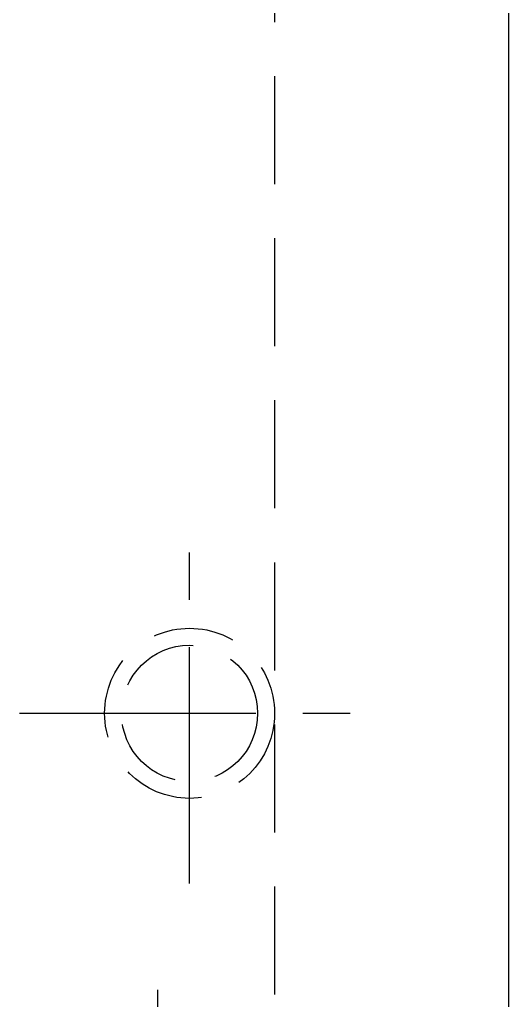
# Model space of a CAD drawing. Header units: inches. Extents: x 160917 to 162189, y -51061 to -50161.
# Drawn here: x 161650.4 to 161696.4, y -50558.2 to -50466 of the extents above; entities that cross this region are included whole.
import ezdxf

# ---------------------------------------------------------------- set-up
doc = ezdxf.new("R2010")
doc.units = ezdxf.units.IN
doc.header["$LTSCALE"] = 2
doc.header["$MEASUREMENT"] = 0
doc.linetypes.add('CENTER', pattern=[50.8, 31.75, -6.35, 6.35, -6.35])
doc.linetypes.add('HIDDEN', pattern=[9.525, 6.35, -3.175])
doc.layers.get('0').update_dxf_attribs({"linetype": 'CONTINUOUS'})
doc.layers.add('cen', color=1, linetype='CENTER')

msp = doc.modelspace()

# ---------------------------------------------------------------- linework, layer by layer
at = {"color": 8, "linetype": 'HIDDEN', "ltscale": 0.8}
msp.add_line((161674.428, -50212.211), (161674.428, -50612.211), dxfattribs=at)
msp.add_line((161696.428, -50215.211), (161696.428, -50609.211))
at = {"color": 8, "linetype": 'CENTER', "ltscale": 0.35}
for p, q in [((161666.428, -50547.211), (161666.428, -50515.211)), ((161650.428, -50531.211), (161682.428, -50531.211))]:
    msp.add_line(p, q, dxfattribs=at)
at = {"color": 8, "linetype": 'HIDDEN', "ltscale": 0.6}
for radius in [8, 6.4]:
    msp.add_circle((161666.428, -50531.211), radius, dxfattribs=at)
at = {"layer": 'cen', "linetype": 'CENTER', "ltscale": 0.3}
msp.add_line((161663.428, -50597.211), (161663.428, -50557.211), dxfattribs=at)

doc.saveas('drawing.dxf')
